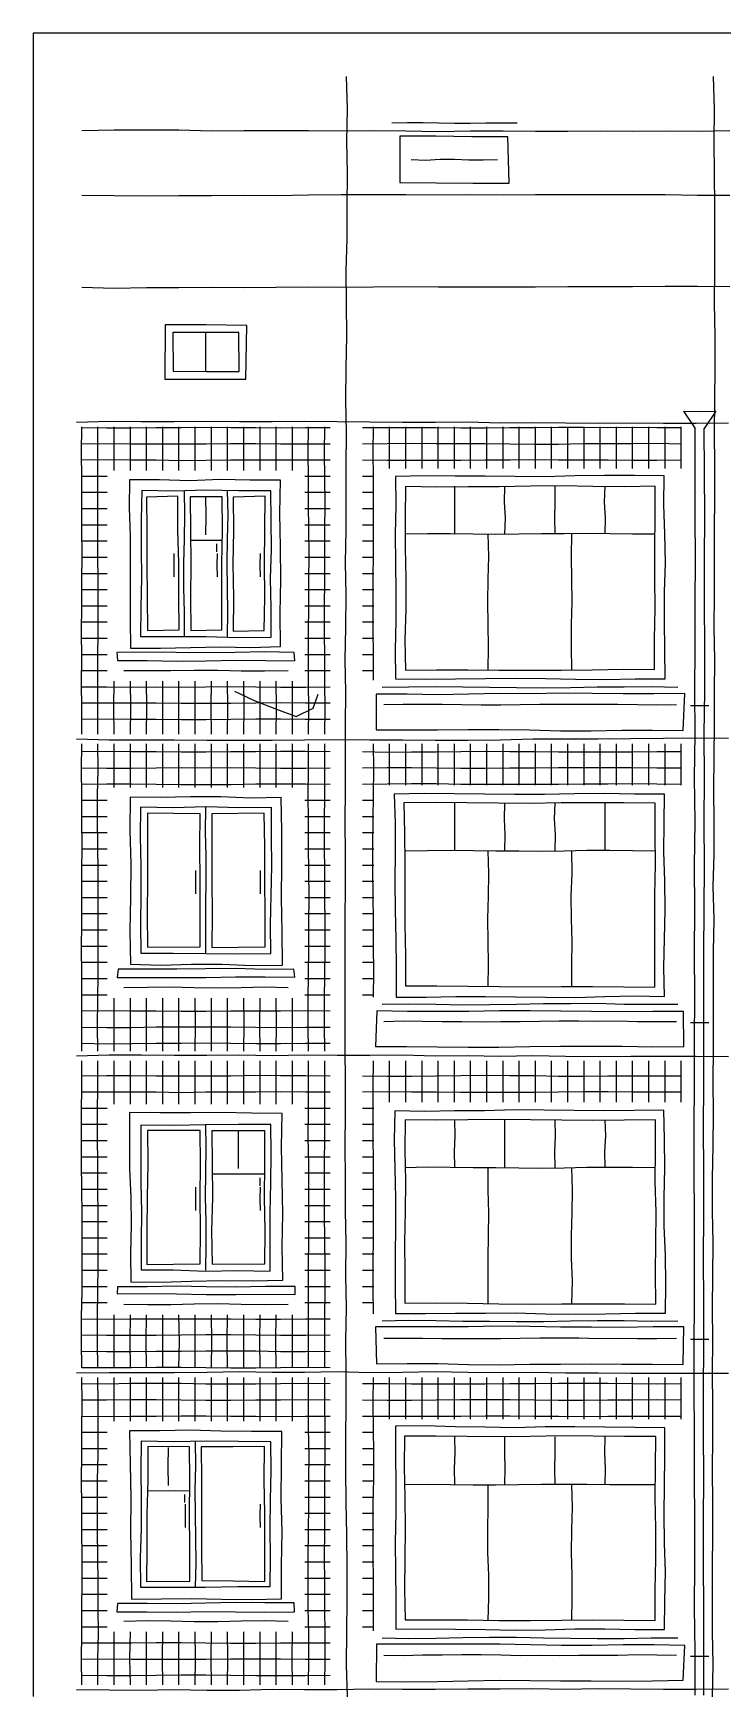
# Model space of a CAD drawing. Header units: millimetres. Extents: x 0 to 165, y 0 to 320.
# Drawn here: x 0 to 63.9, y 166.4 to 320 of the extents above; entities that cross this region are included whole.
import ezdxf

# ---------------------------------------------------------------- set-up
doc = ezdxf.new("R2010")
doc.units = ezdxf.units.MM
for name, color, linetype, true_color in [('01_KARKAS', 1, 'Continuous', 0xd62728), ('02_PROYOMY', 5, 'Continuous', 0x1f5fd6), ('03_BALKONY', 3, 'Continuous', 0x2ca02c), ('04_KLADKA', 32, 'Continuous', 0x8c5a2b), ('06_VODOSTOK', 4, 'Continuous', 0x0f9aa0), ('08_KRYSHA', 8, 'Continuous', 0x444444)]:
    doc.layers.add(name, color=color, linetype=linetype, true_color=true_color)

msp = doc.modelspace()

# ---------------------------------------------------------------- linework, layer by layer
at = {"layer": '01_KARKAS'}
for points in [[(66, 320), (63, 320), (60, 320), (57, 320), (54, 320), (51, 320), (48, 320), (45, 320), (42, 320), (39, 320), (36, 320), (33, 320), (30, 320), (27, 320), (24, 320), (21, 320), (18, 320), (15, 320), (12, 320), (9, 320), (6, 320), (3, 320), (0, 320)], [(0, 320), (0, 316.98), (0, 313.96), (0, 310.94), (0, 307.92), (0, 304.91), (0, 301.89), (0, 298.87), (0, 295.85), (0, 292.83), (0, 289.81), (0, 286.79), (0, 283.77), (0, 280.75), (0, 277.74), (0, 274.72), (0, 271.7), (0, 268.68), (0, 265.66), (0, 262.64), (0, 259.62), (0, 256.6), (0, 253.58), (0, 250.57), (0, 247.55), (0, 244.53), (0, 241.51), (0, 238.49), (0, 235.47), (0, 232.45), (0, 229.43), (0, 226.42), (0, 223.4), (0, 220.38), (0, 217.36), (0, 214.34), (0, 211.32), (0, 208.3), (0, 205.28), (0, 202.26), (0, 199.25), (0, 196.23), (0, 193.21), (0, 190.19), (0, 187.17), (0, 184.15), (0, 181.13), (0, 178.11), (0, 175.09), (0, 172.08), (0, 169.06), (0, 166.04)], [(29.1, 166), (29.02, 169), (29.03, 172), (29.08, 175), (29.06, 178), (29.04, 181), (28.99, 184), (28.96, 187), (28.95, 190), (28.97, 193), (28.97, 196), (28.95, 199), (29.01, 202), (28.95, 205), (28.97, 208), (28.92, 211), (28.91, 214), (28.88, 217), (28.93, 220), (28.93, 223), (28.88, 226), (28.88, 229), (28.89, 232), (28.87, 235), (28.88, 238), (28.93, 241), (28.91, 244), (28.89, 247), (28.93, 250), (28.91, 253), (28.93, 256), (28.96, 259), (28.89, 262), (28.94, 265), (28.99, 268), (28.91, 271), (28.98, 274), (28.99, 277), (28.98, 280), (29.02, 283), (28.95, 286), (28.99, 289), (29.05, 292), (29, 295), (28.98, 298), (29.06, 301), (29.06, 304), (29.09, 307), (29.03, 310), (29.1, 313), (29, 316)], [(62.9, 166), (62.96, 169), (62.88, 172), (62.88, 175), (62.89, 178), (62.93, 181), (62.92, 184), (62.89, 187), (62.94, 190), (62.92, 193), (62.91, 196), (62.92, 199), (62.89, 202), (62.93, 205), (62.97, 208), (62.9, 211), (62.91, 214), (62.95, 217), (62.99, 220), (62.96, 223), (63, 226), (62.98, 229), (63, 232), (62.98, 235), (63.04, 238), (62.97, 241), (63.06, 244), (63.05, 247), (63.02, 250), (63.04, 253), (63.08, 256), (63.08, 259), (63.1, 262), (63.05, 265), (63.07, 268), (63.07, 271), (63.09, 274), (63.11, 277), (63.11, 280), (63.07, 283), (63.12, 286), (63.14, 289), (63.13, 292), (63.07, 295), (63.11, 298), (63.1, 301), (63.12, 304), (63.08, 307), (63.05, 310), (63.07, 313), (63, 316)], [(4, 284), (7.02, 284.1), (10.04, 284.06), (13.06, 284.05), (16.08, 284.08), (19.1, 284.07), (22.12, 284.06), (25.13, 284.1), (28.15, 284.06), (31.17, 284.04), (34.19, 283.99), (37.21, 283.99), (40.23, 284.03), (43.25, 283.94), (46.27, 283.97), (49.29, 283.92), (52.31, 283.91), (55.33, 283.93), (58.35, 283.91), (61.37, 283.89), (64.38, 283.92)], [(4, 254.67), (7.02, 254.6), (10.04, 254.58), (13.06, 254.58), (16.08, 254.56), (19.1, 254.57), (22.12, 254.55), (25.13, 254.6), (28.15, 254.61), (31.17, 254.59), (34.19, 254.59), (37.21, 254.56), (40.23, 254.57), (43.25, 254.6), (46.27, 254.68), (49.29, 254.69), (52.31, 254.67), (55.33, 254.72), (58.35, 254.74), (61.37, 254.77), (64.38, 254.75)], [(4, 225.33), (7.02, 225.43), (10.04, 225.42), (13.06, 225.39), (16.08, 225.41), (19.1, 225.43), (22.12, 225.38), (25.13, 225.42), (28.15, 225.39), (31.17, 225.39), (34.19, 225.44), (37.21, 225.34), (40.23, 225.36), (43.25, 225.31), (46.27, 225.37), (49.29, 225.32), (52.31, 225.29), (55.33, 225.32), (58.35, 225.31), (61.37, 225.31), (64.38, 225.29)], [(4, 196), (7.02, 196.02), (10.04, 196.02), (13.06, 196.03), (16.08, 196.06), (19.1, 196.11), (22.12, 196.07), (25.13, 196.05), (28.15, 196.13), (31.17, 196.04), (34.19, 196.06), (37.21, 196.12), (40.23, 196.05), (43.25, 196.02), (46.27, 196.05), (49.29, 196), (52.31, 196.01), (55.33, 195.96), (58.35, 195.95), (61.37, 195.97), (64.38, 195.96)], [(4, 166.67), (7.02, 166.64), (10.04, 166.61), (13.06, 166.67), (16.08, 166.61), (19.1, 166.63), (22.12, 166.72), (25.13, 166.68), (28.15, 166.68), (31.17, 166.75), (34.19, 166.72), (37.21, 166.71), (40.23, 166.74), (43.25, 166.74), (46.27, 166.77), (49.29, 166.72), (52.31, 166.79), (55.33, 166.75), (58.35, 166.71), (61.37, 166.71), (64.38, 166.74)]]:
    msp.add_lwpolyline(points, dxfattribs=at)
at = {"layer": '02_PROYOMY'}
for points in [[(8.92, 278.66), (8.9, 276.06), (8.99, 273.46), (8.99, 270.86), (8.98, 268.26), (8.98, 265.66), (9.02, 263.06)], [(22.9, 278.62), (20.1, 278.64), (17.3, 278.68), (14.51, 278.57), (11.71, 278.67), (8.92, 278.66)], [(22.9, 263.24), (22.88, 266.31), (22.93, 269.39), (22.9, 272.47), (22.84, 275.54), (22.9, 278.62)], [(10.06, 277.66), (9.99, 274.96), (10.01, 272.26), (10.04, 269.56), (9.96, 266.86), (9.94, 264.16)], [(22, 277.64), (19.02, 277.63), (16.03, 277.7), (13.05, 277.61), (10.06, 277.66)], [(13.39, 277.13), (10.5, 277.06)], [(10.5, 277.06), (10.52, 273.97), (10.52, 270.88), (10.56, 267.79), (10.57, 264.7)], [(13.51, 264.76), (13.47, 267.85), (13.49, 270.95), (13.4, 274.04), (13.39, 277.13)], [(14, 264.17), (14.02, 266.42), (13.95, 268.67), (13.95, 270.92), (14.01, 273.17), (14.03, 275.42), (14, 277.67)], [(17.5, 277.07), (14.54, 277.07)], [(14.54, 277.07), (14.58, 273.98), (14.59, 270.88), (14.56, 267.79), (14.59, 264.7)], [(16, 273.58), (16.02, 275.32), (16, 277.07)], [(17.47, 264.76), (17.47, 267.84), (17.47, 270.91), (17.52, 273.99), (17.5, 277.07)], [(18, 264.17), (18.02, 266.42), (18, 268.67), (17.96, 270.92), (18, 273.17), (18.06, 275.42), (18, 277.67)], [(18.52, 277.06), (18.54, 273.96), (18.49, 270.86), (18.55, 267.76), (18.52, 264.66)], [(21.48, 277.13), (18.52, 277.06)], [(21.4, 264.7), (21.44, 267.81), (21.41, 270.92), (21.45, 274.02), (21.48, 277.13)], [(22.04, 264.09), (22.02, 266.8), (21.98, 269.51), (22.05, 272.22), (22.04, 274.93), (22, 277.64)], [(14.6, 273.08), (17.4, 273.08)], [(17, 271.98), (17, 272.73)], [(13.05, 269.68), (13.04, 270.76), (13.05, 271.85)], [(17.05, 269.68), (17.04, 270.76), (17.05, 271.85)], [(21.05, 269.68), (21.02, 270.76), (21.05, 271.85)], [(10.57, 264.7), (13.51, 264.76)], [(14.59, 264.7), (17.47, 264.76)], [(18.52, 264.66), (21.4, 264.7)], [(24.17, 262.68), (21.44, 262.73), (18.7, 262.68), (15.96, 262.65), (13.23, 262.68), (10.49, 262.7), (7.75, 262.68)], [(9.02, 263.06), (11.8, 263.07), (14.57, 263.13), (17.35, 263.19), (20.13, 263.15), (22.9, 263.24)], [(9.94, 264.16), (12.97, 264.16), (15.99, 264.15), (19.01, 264.06), (22.04, 264.09)], [(7.75, 262.68), (7.8, 261.94)], [(7.8, 261.94), (10.54, 261.94), (13.28, 261.88), (16.02, 261.91), (18.76, 261.97), (21.5, 261.93), (24.24, 261.91)], [(24.24, 261.91), (24.17, 262.68)], [(8.4, 261.02), (10.57, 261), (12.74, 261), (14.91, 261.05), (17.09, 261.04), (19.26, 260.99), (21.43, 260.99), (23.6, 261.02)], [(8.99, 249.28), (8.94, 246.19), (9.05, 243.1), (9.01, 240), (8.96, 236.91), (9.02, 233.82)], [(22.95, 249.26), (20.16, 249.18), (17.37, 249.3), (14.58, 249.31), (11.78, 249.25), (8.99, 249.28)], [(23.08, 233.73), (23.06, 236.84), (22.99, 239.94), (23.03, 243.05), (23.03, 246.15), (22.95, 249.26)], [(9.94, 248.35), (9.89, 245.64), (9.96, 242.94), (9.98, 240.23), (9.94, 237.53), (9.96, 234.83)], [(22.07, 248.32), (19.04, 248.3), (16.01, 248.38), (12.97, 248.29), (9.94, 248.35)], [(10.58, 247.8), (10.57, 244.7), (10.58, 241.59), (10.55, 238.49), (10.59, 235.39)], [(15.46, 247.73), (10.58, 247.8)], [(15.46, 235.42), (15.46, 238.5), (15.45, 241.58), (15.44, 244.65), (15.46, 247.73)], [(16, 234.83), (15.99, 237.08), (15.97, 239.33), (16.03, 241.58), (16.03, 243.83), (15.94, 246.08), (16, 248.33)], [(16.54, 247.75), (16.53, 244.65), (16.53, 241.55), (16.57, 238.46), (16.55, 235.36)], [(21.39, 247.8), (16.54, 247.75)], [(21.49, 235.42), (21.47, 238.51), (21.44, 241.61), (21.44, 244.7), (21.39, 247.8)], [(21.99, 234.81), (21.96, 237.51), (22.02, 240.21), (22.09, 242.91), (22.06, 245.62), (22.07, 248.32)], [(15.05, 240.34), (15.06, 241.43), (15.05, 242.51)], [(21.05, 240.34), (21.04, 241.43), (21.05, 242.51)], [(10.59, 235.39), (15.46, 235.42)], [(16.55, 235.36), (21.49, 235.42)], [(9.02, 233.82), (11.83, 233.73), (14.65, 233.81), (17.46, 233.81), (20.27, 233.69), (23.08, 233.73)], [(9.96, 234.83), (12.97, 234.85), (15.97, 234.81), (18.98, 234.78), (21.99, 234.81)], [(7.86, 233.37), (7.77, 232.59)], [(7.77, 232.59), (10.51, 232.6), (13.26, 232.59), (16, 232.58), (18.74, 232.65), (21.49, 232.64), (24.23, 232.62)], [(24.14, 233.37), (21.43, 233.34), (18.72, 233.41), (16, 233.39), (13.29, 233.35), (10.57, 233.35), (7.86, 233.37)], [(24.23, 232.62), (24.14, 233.37)], [(8.4, 231.68), (10.57, 231.71), (12.74, 231.73), (14.91, 231.66), (17.09, 231.63), (19.26, 231.67), (21.43, 231.73), (23.6, 231.68)], [(8.93, 220.1), (8.92, 217.49), (8.93, 214.88), (9.03, 212.27), (9.07, 209.66), (9, 207.04), (9.05, 204.43)], [(23.04, 220.01), (20.22, 220.02), (17.39, 220.09), (14.57, 220.06), (11.75, 220.06), (8.93, 220.1)], [(23.1, 204.56), (23.06, 207.65), (23.1, 210.74), (23.06, 213.83), (22.98, 216.92), (23.04, 220.01)], [(9.98, 218.93), (9.96, 216.25), (9.97, 213.57), (10.03, 210.89), (9.99, 208.21), (9.99, 205.53)], [(21.99, 218.97), (18.99, 218.99), (15.98, 218.94), (12.98, 218.9), (9.98, 218.93)], [(10.58, 218.44), (10.6, 215.34), (10.55, 212.23), (10.51, 209.13), (10.51, 206.02)], [(15.46, 218.43), (10.58, 218.44)], [(15.47, 206.1), (15.5, 209.18), (15.45, 212.26), (15.49, 215.34), (15.46, 218.43)], [(16, 205.5), (16.03, 207.75), (16.01, 210), (15.96, 212.25), (15.99, 214.5), (16.03, 216.75), (16, 219)], [(16.55, 218.41), (16.56, 215.32), (16.59, 212.23), (16.52, 209.14), (16.56, 206.05)], [(21.45, 218.4), (16.55, 218.41)], [(19, 214.91), (19.02, 216.66), (19, 218.4)], [(21.46, 206.09), (21.49, 209.17), (21.42, 212.24), (21.45, 215.32), (21.45, 218.4)], [(21.93, 205.42), (21.95, 208.13), (21.93, 210.84), (21.99, 213.55), (22.03, 216.26), (21.99, 218.97)], [(16.6, 214.41), (19, 214.41), (21.4, 214.41)], [(21, 213.31), (21, 214.06)], [(15.05, 211.01), (15.06, 212.09), (15.05, 213.18)], [(21.05, 211.01), (21.03, 212.09), (21.05, 213.18)], [(10.51, 206.02), (15.47, 206.1)], [(16.56, 206.05), (21.46, 206.09)], [(9.05, 204.43), (11.86, 204.39), (14.67, 204.49), (17.48, 204.54), (20.29, 204.52), (23.1, 204.56)], [(9.99, 205.53), (12.97, 205.53), (15.96, 205.42), (18.95, 205.47), (21.93, 205.42)], [(7.81, 203.96), (7.79, 203.32)], [(7.79, 203.32), (10.53, 203.34), (13.27, 203.3), (16.02, 203.24), (18.76, 203.26), (21.5, 203.28), (24.25, 203.24)], [(24.26, 203.98), (21.52, 203.98), (18.78, 203.92), (16.03, 203.96), (13.29, 204.01), (10.55, 203.95), (7.81, 203.96)], [(24.25, 203.24), (24.26, 203.98)], [(8.4, 202.35), (10.57, 202.32), (12.74, 202.32), (14.91, 202.39), (17.09, 202.4), (19.26, 202.35), (21.43, 202.32), (23.6, 202.35)], [(23.01, 190.57), (20.2, 190.56), (17.38, 190.6), (14.56, 190.68), (11.74, 190.64), (8.92, 190.64)], [(8.92, 190.64), (8.99, 187.53), (9.03, 184.41), (9, 181.3), (9.07, 178.18), (9.1, 175.06)], [(22.98, 175.09), (22.99, 178.19), (23.05, 181.29), (22.95, 184.38), (22.98, 187.48), (23.01, 190.57)], [(10.01, 189.66), (9.96, 186.96), (10.01, 184.26), (9.99, 181.57), (9.92, 178.87), (9.95, 176.17)], [(22.01, 189.6), (19.01, 189.64), (16.01, 189.66), (13.01, 189.6), (10.01, 189.66)], [(10.6, 189.17), (10.6, 186.05), (10.52, 182.92), (10.53, 179.79), (10.5, 176.67)], [(14.47, 189.16), (10.6, 189.17)], [(12.52, 185.58), (12.5, 187.32), (12.52, 189.07)], [(14.51, 176.71), (14.49, 179.82), (14.47, 182.94), (14.5, 186.05), (14.47, 189.16)], [(15.04, 176.17), (15.08, 178.42), (15.07, 180.67), (15.04, 182.92), (14.99, 185.17), (15.06, 187.42), (15.04, 189.67)], [(21.42, 189.17), (18.49, 189.16), (15.55, 189.15)], [(15.55, 189.15), (15.59, 186.06), (15.59, 182.96), (15.57, 179.86), (15.61, 176.77)], [(21.45, 176.68), (21.45, 179.81), (21.46, 182.93), (21.38, 186.05), (21.42, 189.17)], [(21.94, 176.22), (21.98, 178.9), (21.94, 181.58), (21.96, 184.25), (22.04, 186.93), (22.01, 189.6)], [(10.6, 185.08), (12.52, 185.09), (14.44, 185.08)], [(14.04, 183.98), (14.04, 184.73)], [(14.09, 181.68), (14.09, 182.76), (14.09, 183.85)], [(21.05, 181.68), (21.03, 182.76), (21.05, 183.85)], [(10.5, 176.67), (14.51, 176.71)], [(15.61, 176.77), (18.53, 176.74), (21.45, 176.68)], [(9.95, 176.17), (12.95, 176.17), (15.94, 176.17), (18.94, 176.23), (21.94, 176.22)], [(7.82, 174.64), (7.76, 173.87)], [(7.76, 173.87), (10.5, 173.86), (13.24, 173.85), (15.98, 173.9), (18.72, 173.88), (21.46, 173.84), (24.2, 173.87)], [(24.16, 174.71), (21.44, 174.72), (18.72, 174.73), (15.99, 174.69), (13.27, 174.62), (10.55, 174.64), (7.82, 174.64)], [(9.1, 175.06), (11.88, 175.08), (14.65, 175.12), (17.43, 175.04), (20.21, 175.03), (22.98, 175.09)], [(24.2, 173.87), (24.16, 174.71)], [(8.4, 173.02), (10.57, 173.06), (12.74, 173.03), (14.91, 172.97), (17.09, 172.98), (19.26, 173.05), (21.43, 173.06), (23.6, 173.02)]]:
    msp.add_lwpolyline(points, dxfattribs=at)
at = {"layer": '03_BALKONY'}
for points in [[(33.55, 278.97), (33.57, 276.29), (33.5, 273.62), (33.53, 270.95), (33.59, 268.27), (33.59, 265.6), (33.52, 262.93), (33.56, 260.25)], [(58.43, 279.03), (55.67, 279.07), (52.9, 279.07), (50.14, 279.03), (47.37, 278.94), (44.61, 278.98), (41.84, 278.99), (39.08, 279.01), (36.32, 279.02), (33.55, 278.97)], [(57.6, 278.06), (54.71, 278), (51.82, 278.04), (48.93, 278.09), (46.04, 278.08), (43.15, 278.02), (40.26, 278), (37.36, 277.99), (34.47, 278.03)], [(39.04, 273.67), (39.04, 275.13), (39.03, 276.6), (39.04, 278.07)], [(43.68, 273.67), (43.72, 275.13), (43.63, 276.6), (43.68, 278.07)], [(48.32, 273.67), (48.3, 275.13), (48.33, 276.6), (48.32, 278.07)], [(52.96, 273.67), (53, 275.13), (52.91, 276.6), (52.96, 278.07)], [(57.52, 261.09), (57.54, 263.92), (57.6, 266.75), (57.56, 269.57), (57.55, 272.4), (57.59, 275.23), (57.6, 278.06)], [(58.52, 260.23), (58.49, 262.92), (58.44, 265.6), (58.46, 268.29), (58.53, 270.98), (58.49, 273.66), (58.4, 276.35), (58.43, 279.03)], [(34.47, 278.03), (34.45, 275.2), (34.43, 272.36), (34.51, 269.53), (34.51, 266.7), (34.42, 263.86), (34.46, 261.03)], [(34.4, 273.67), (36.51, 273.69), (38.62, 273.68), (40.73, 273.65), (42.84, 273.64), (44.95, 273.66), (47.05, 273.69), (49.16, 273.7), (51.27, 273.72), (53.38, 273.7), (55.49, 273.67), (57.6, 273.67)], [(42.13, 261.07), (42.15, 263.17), (42.14, 265.27), (42.09, 267.37), (42.12, 269.47), (42.18, 271.57), (42.13, 273.67)], [(49.87, 261.07), (49.85, 263.17), (49.84, 265.27), (49.89, 267.37), (49.87, 269.47), (49.85, 271.57), (49.87, 273.67)], [(33.56, 260.25), (36.34, 260.21), (39.11, 260.23), (41.88, 260.27), (44.66, 260.31), (47.43, 260.26), (50.2, 260.22), (52.98, 260.18), (55.75, 260.23), (58.52, 260.23)], [(34.46, 261.03), (37.35, 261.07), (40.23, 261.08), (43.11, 261.05), (45.99, 261.05), (48.88, 261.03), (51.76, 261.08), (54.64, 261.12), (57.52, 261.09)], [(31.77, 258.82), (31.75, 255.53)], [(60.32, 258.87), (57.47, 258.84), (54.61, 258.84), (51.76, 258.87), (48.9, 258.9), (46.04, 258.86), (43.19, 258.88), (40.33, 258.83), (37.48, 258.76), (34.62, 258.82), (31.77, 258.82)], [(32.3, 259.47), (34.79, 259.51), (37.28, 259.53), (39.77, 259.49), (42.26, 259.47), (44.75, 259.44), (47.25, 259.39), (49.74, 259.43), (52.23, 259.49), (54.72, 259.51), (57.21, 259.52), (59.7, 259.47)], [(60.18, 255.45), (60.32, 258.87)], [(32.45, 257.87), (34.26, 257.89), (36.06, 257.9), (37.87, 257.88), (39.68, 257.86), (41.48, 257.83), (43.29, 257.82), (45.1, 257.85), (46.9, 257.88), (48.71, 257.9), (50.52, 257.9), (52.32, 257.89), (54.13, 257.88), (55.94, 257.86), (57.74, 257.84), (59.55, 257.87)], [(31.75, 255.53), (34.59, 255.51), (37.43, 255.53), (40.28, 255.55), (43.12, 255.54), (45.96, 255.51), (48.81, 255.43), (51.65, 255.41), (54.49, 255.47), (57.33, 255.47), (60.18, 255.45)], [(58.45, 249.57), (55.67, 249.56), (52.89, 249.61), (50.11, 249.58), (47.33, 249.54), (44.55, 249.53), (41.77, 249.55), (38.99, 249.59), (36.21, 249.63), (33.43, 249.57)], [(33.43, 249.57), (33.52, 246.88), (33.51, 244.19), (33.47, 241.51), (33.5, 238.82), (33.59, 236.13), (33.62, 233.45), (33.61, 230.76)], [(58.44, 230.83), (58.39, 233.51), (58.44, 236.18), (58.52, 238.86), (58.47, 241.54), (58.39, 244.21), (58.43, 246.89), (58.45, 249.57)], [(57.6, 248.73), (54.69, 248.76), (51.78, 248.76), (48.87, 248.77), (45.96, 248.7), (43.05, 248.72), (40.14, 248.76), (37.23, 248.8), (34.32, 248.77)], [(34.32, 248.77), (34.39, 245.95), (34.4, 243.12), (34.4, 240.29), (34.41, 237.46), (34.46, 234.64), (34.47, 231.81)], [(39.04, 244.33), (39.04, 245.8), (39.03, 247.27), (39.04, 248.73)], [(43.68, 244.33), (43.7, 245.8), (43.65, 247.27), (43.68, 248.73)], [(48.32, 244.33), (48.37, 245.8), (48.26, 247.27), (48.32, 248.73)], [(52.96, 244.33), (52.96, 245.8), (52.97, 247.27), (52.96, 248.73)], [(57.56, 231.7), (57.56, 234.54), (57.55, 237.38), (57.57, 240.22), (57.62, 243.05), (57.59, 245.89), (57.6, 248.73)], [(34.4, 244.33), (36.51, 244.36), (38.62, 244.38), (40.73, 244.35), (42.84, 244.33), (44.95, 244.3), (47.05, 244.27), (49.16, 244.31), (51.27, 244.37), (53.38, 244.39), (55.49, 244.35), (57.6, 244.33)], [(42.13, 231.73), (42.15, 233.83), (42.12, 235.93), (42.08, 238.03), (42.17, 240.13), (42.18, 242.23), (42.13, 244.33)], [(49.87, 231.73), (49.87, 233.83), (49.89, 235.93), (49.84, 238.03), (49.81, 240.13), (49.91, 242.23), (49.87, 244.33)], [(33.61, 230.76), (36.37, 230.78), (39.13, 230.84), (41.89, 230.84), (44.65, 230.8), (47.41, 230.78), (50.17, 230.75), (52.93, 230.82), (55.68, 230.88), (58.44, 230.83)], [(34.47, 231.81), (37.36, 231.83), (40.24, 231.79), (43.13, 231.75), (46.02, 231.72), (48.9, 231.76), (51.79, 231.77), (54.68, 231.73), (57.56, 231.7)], [(31.83, 229.49), (31.7, 226.2)], [(60.2, 229.45), (57.36, 229.43), (54.53, 229.42), (51.69, 229.44), (48.85, 229.48), (46.01, 229.5), (43.18, 229.49), (40.34, 229.44), (37.5, 229.43), (34.66, 229.45), (31.83, 229.49)], [(32.3, 230.13), (34.79, 230.15), (37.28, 230.12), (39.77, 230.07), (42.26, 230.09), (44.75, 230.13), (47.25, 230.17), (49.74, 230.19), (52.23, 230.2), (54.72, 230.13), (57.21, 230.13), (59.7, 230.13)], [(60.23, 226.19), (60.2, 229.45)], [(32.45, 228.53), (34.26, 228.58), (36.06, 228.56), (37.87, 228.53), (39.68, 228.51), (41.48, 228.49), (43.29, 228.51), (45.1, 228.53), (46.9, 228.55), (48.71, 228.57), (50.52, 228.57), (52.32, 228.56), (54.13, 228.57), (55.94, 228.52), (57.74, 228.51), (59.55, 228.53)], [(31.7, 226.2), (34.55, 226.21), (37.41, 226.16), (40.26, 226.15), (43.11, 226.14), (45.97, 226.2), (48.82, 226.23), (51.67, 226.22), (54.53, 226.22), (57.38, 226.17), (60.23, 226.19)], [(33.48, 220.24), (33.42, 217.56), (33.49, 214.89), (33.54, 212.21), (33.54, 209.53), (33.51, 206.85), (33.5, 204.17), (33.54, 201.49)], [(58.4, 220.31), (55.63, 220.29), (52.86, 220.26), (50.09, 220.28), (47.32, 220.3), (44.55, 220.34), (41.78, 220.25), (39.02, 220.24), (36.25, 220.18), (33.48, 220.24)], [(58.54, 201.52), (58.57, 204.21), (58.54, 206.89), (58.43, 209.57), (58.43, 212.26), (58.47, 214.95), (58.44, 217.63), (58.4, 220.31)], [(34.43, 219.41), (34.41, 216.58), (34.46, 213.75), (34.43, 210.92), (34.37, 208.09), (34.4, 205.26), (34.4, 202.43)], [(57.63, 219.4), (54.73, 219.39), (51.83, 219.35), (48.93, 219.37), (46.03, 219.42), (43.13, 219.44), (40.23, 219.41), (37.33, 219.39), (34.43, 219.41)], [(39.04, 215), (39.01, 216.47), (39.06, 217.93), (39.04, 219.4)], [(43.68, 215), (43.68, 216.47), (43.68, 217.93), (43.68, 219.4)], [(48.32, 215), (48.3, 216.47), (48.36, 217.93), (48.32, 219.4)], [(52.96, 215), (52.94, 216.47), (53.01, 217.93), (52.96, 219.4)], [(57.65, 202.35), (57.62, 205.19), (57.65, 208.03), (57.68, 210.87), (57.6, 213.71), (57.61, 216.56), (57.63, 219.4)], [(34.4, 215), (36.51, 215.05), (38.62, 215.03), (40.73, 215.01), (42.84, 214.99), (44.95, 214.98), (47.05, 214.94), (49.16, 214.98), (51.27, 215.02), (53.38, 215.03), (55.49, 215.03), (57.6, 215)], [(42.13, 202.4), (42.13, 204.5), (42.11, 206.6), (42.15, 208.7), (42.18, 210.8), (42.13, 212.9), (42.13, 215)], [(49.87, 202.4), (49.93, 204.5), (49.84, 206.6), (49.85, 208.7), (49.9, 210.8), (49.93, 212.9), (49.87, 215)], [(33.54, 201.49), (36.31, 201.48), (39.09, 201.53), (41.87, 201.53), (44.65, 201.55), (47.43, 201.47), (50.21, 201.44), (52.98, 201.47), (55.76, 201.51), (58.54, 201.52)], [(34.4, 202.43), (37.3, 202.48), (40.21, 202.43), (43.12, 202.38), (46.02, 202.34), (48.93, 202.39), (51.84, 202.39), (54.74, 202.38), (57.65, 202.35)], [(60.24, 200.25), (57.39, 200.24), (54.53, 200.2), (51.68, 200.22), (48.82, 200.23), (45.97, 200.29), (43.11, 200.32), (40.26, 200.26), (37.4, 200.25), (34.55, 200.24), (31.69, 200.26)], [(31.69, 200.26), (31.8, 196.82)], [(32.3, 200.8), (34.79, 200.87), (37.28, 200.85), (39.77, 200.77), (42.26, 200.78), (44.75, 200.76), (47.25, 200.76), (49.74, 200.8), (52.23, 200.85), (54.72, 200.85), (57.21, 200.79), (59.7, 200.8)], [(60.17, 196.78), (60.24, 200.25)], [(32.45, 199.2), (34.26, 199.21), (36.06, 199.19), (37.87, 199.18), (39.68, 199.17), (41.48, 199.18), (43.29, 199.18), (45.1, 199.21), (46.9, 199.25), (48.71, 199.25), (50.52, 199.23), (52.32, 199.18), (54.13, 199.19), (55.94, 199.18), (57.74, 199.18), (59.55, 199.2)], [(31.8, 196.82), (34.64, 196.86), (37.48, 196.86), (40.31, 196.76), (43.15, 196.74), (45.99, 196.79), (48.82, 196.81), (51.66, 196.84), (54.5, 196.8), (57.34, 196.79), (60.17, 196.78)], [(33.53, 191.05), (33.56, 188.36), (33.59, 185.68), (33.57, 183), (33.5, 180.32), (33.54, 177.63), (33.58, 174.95), (33.58, 172.27)], [(58.47, 190.91), (55.7, 190.94), (52.93, 190.98), (50.16, 191), (47.39, 191), (44.62, 190.91), (41.85, 190.97), (39.07, 190.99), (36.3, 191.08), (33.53, 191.05)], [(58.45, 172.23), (58.47, 174.9), (58.53, 177.57), (58.45, 180.23), (58.43, 182.9), (58.44, 185.57), (58.47, 188.24), (58.47, 190.91)], [(34.37, 190.12), (34.34, 187.29), (34.41, 184.46), (34.44, 181.63), (34.4, 178.79), (34.39, 175.96), (34.43, 173.13)], [(57.66, 190.1), (54.75, 190.09), (51.84, 190.14), (48.93, 190.16), (46.02, 190.1), (43.1, 190.08), (40.19, 190.11), (37.28, 190.13), (34.37, 190.12)], [(39.04, 185.67), (39, 187.13), (39.06, 188.6), (39.04, 190.07)], [(43.68, 185.67), (43.69, 187.13), (43.67, 188.6), (43.68, 190.07)], [(48.32, 185.67), (48.31, 187.13), (48.33, 188.6), (48.32, 190.07)], [(52.96, 185.67), (52.99, 187.13), (52.92, 188.6), (52.96, 190.07)], [(57.58, 173.07), (57.58, 175.91), (57.66, 178.75), (57.64, 181.59), (57.58, 184.43), (57.63, 187.26), (57.66, 190.1)], [(34.4, 185.67), (36.51, 185.7), (38.62, 185.65), (40.73, 185.64), (42.84, 185.64), (44.95, 185.66), (47.05, 185.69), (49.16, 185.69), (51.27, 185.68), (53.38, 185.65), (55.49, 185.65), (57.6, 185.67)], [(42.13, 173.07), (42.18, 175.17), (42.18, 177.27), (42.1, 179.37), (42.09, 181.47), (42.14, 183.57), (42.13, 185.67)], [(49.87, 173.07), (49.91, 175.17), (49.89, 177.27), (49.85, 179.37), (49.87, 181.47), (49.92, 183.57), (49.87, 185.67)], [(33.58, 172.27), (36.35, 172.31), (39.11, 172.27), (41.87, 172.24), (44.64, 172.19), (47.4, 172.22), (50.16, 172.3), (52.93, 172.31), (55.69, 172.25), (58.45, 172.23)], [(34.43, 173.13), (37.32, 173.14), (40.22, 173.13), (43.11, 173.07), (46.01, 173.07), (48.9, 173.09), (51.79, 173.14), (54.69, 173.11), (57.58, 173.07)], [(31.79, 170.89), (31.76, 167.43)], [(60.32, 170.77), (57.47, 170.81), (54.61, 170.81), (51.76, 170.77), (48.91, 170.77), (46.05, 170.82), (43.2, 170.87), (40.35, 170.88), (37.5, 170.89), (34.64, 170.89), (31.79, 170.89)], [(32.3, 171.47), (34.79, 171.42), (37.28, 171.43), (39.77, 171.49), (42.26, 171.52), (44.75, 171.54), (47.25, 171.47), (49.74, 171.44), (52.23, 171.4), (54.72, 171.4), (57.21, 171.48), (59.7, 171.47)], [(60.18, 167.55), (60.32, 170.77)], [(32.45, 169.87), (34.26, 169.84), (36.06, 169.89), (37.87, 169.9), (39.68, 169.93), (41.48, 169.91), (43.29, 169.9), (45.1, 169.84), (46.9, 169.86), (48.71, 169.83), (50.52, 169.85), (52.32, 169.85), (54.13, 169.86), (55.94, 169.91), (57.74, 169.89), (59.55, 169.87)], [(31.76, 167.43), (34.6, 167.4), (37.44, 167.41), (40.28, 167.49), (43.13, 167.54), (45.97, 167.51), (48.81, 167.49), (51.66, 167.49), (54.5, 167.46), (57.34, 167.5), (60.18, 167.55)]]:
    msp.add_lwpolyline(points, dxfattribs=at)
at = {"layer": '04_KLADKA'}
for points in [[(4.5, 255.12), (4.51, 257.49), (4.48, 259.86), (4.49, 262.22), (4.47, 264.59), (4.5, 266.96), (4.51, 269.33), (4.52, 271.7), (4.51, 274.07), (4.49, 276.44), (4.49, 278.81), (4.48, 281.18), (4.5, 283.55)], [(4.5, 283.5), (6.8, 283.46), (9.1, 283.47), (11.4, 283.49), (13.7, 283.51), (16, 283.52), (18.3, 283.51), (20.6, 283.49), (22.9, 283.46), (25.2, 283.49), (27.5, 283.5)], [(6, 255.12), (5.98, 257.49), (5.98, 259.86), (5.98, 262.22), (6.01, 264.59), (6.02, 266.96), (6.03, 269.33), (6, 271.7), (6, 274.07), (5.98, 276.44), (5.99, 278.81), (5.99, 281.18), (6, 283.55)], [(7.5, 279.52), (7.5, 283.55)], [(9, 279.52), (9, 283.55)], [(10.5, 279.52), (10.5, 283.55)], [(12, 279.52), (12, 283.55)], [(13.5, 279.52), (13.5, 283.55)], [(15, 279.52), (15, 283.55)], [(16.5, 279.52), (16.5, 283.55)], [(18, 279.52), (18, 283.55)], [(19.5, 279.52), (19.5, 283.55)], [(21, 279.52), (21, 283.55)], [(22.5, 279.52), (22.5, 283.55)], [(24, 279.52), (24, 283.55)], [(25.5, 255.12), (25.51, 257.49), (25.49, 259.86), (25.49, 262.22), (25.48, 264.59), (25.51, 266.96), (25.52, 269.33), (25.54, 271.7), (25.52, 274.07), (25.5, 276.44), (25.48, 278.81), (25.46, 281.18), (25.5, 283.55)], [(27, 255.12), (27.03, 257.49), (27, 259.86), (26.99, 262.22), (26.98, 264.59), (26.97, 266.96), (27, 269.33), (27, 271.7), (27.01, 274.07), (27.02, 276.44), (27, 278.81), (26.98, 281.18), (27, 283.55)], [(30.5, 283.5), (32.77, 283.51), (35.04, 283.5), (37.31, 283.5), (39.58, 283.47), (41.85, 283.48), (44.12, 283.49), (46.38, 283.49), (48.65, 283.53), (50.92, 283.54), (53.19, 283.51), (55.46, 283.52), (57.73, 283.5), (60, 283.5)], [(31.5, 260.12), (31.51, 262.46), (31.49, 264.8), (31.49, 267.15), (31.48, 269.49), (31.51, 271.83), (31.52, 274.18), (31.51, 276.52), (31.5, 278.86), (31.49, 281.21), (31.5, 283.55)], [(33, 279.72), (33, 283.55)], [(34.5, 279.72), (34.5, 283.55)], [(36, 279.72), (36, 283.55)], [(37.5, 279.72), (37.5, 283.55)], [(39, 279.72), (39, 283.55)], [(40.5, 279.72), (40.5, 283.55)], [(42, 279.72), (42, 283.55)], [(43.5, 279.72), (43.5, 283.55)], [(45, 279.72), (45, 283.55)], [(46.5, 279.72), (46.5, 283.55)], [(48, 279.72), (48, 283.55)], [(49.5, 279.72), (49.5, 283.55)], [(51, 279.72), (51, 283.55)], [(52.5, 279.72), (52.5, 283.55)], [(54, 279.72), (54, 283.55)], [(55.5, 279.72), (55.5, 283.55)], [(57, 279.72), (57, 283.55)], [(58.5, 279.72), (58.5, 283.55)], [(60, 279.72), (60, 283.55)], [(4.5, 282), (6.8, 282.03), (9.1, 281.99), (11.4, 281.98), (13.7, 281.98), (16, 282), (18.3, 282.02), (20.6, 282.03), (22.9, 282), (25.2, 281.98), (27.5, 282)], [(30.5, 282), (32.77, 282.02), (35.04, 282.04), (37.31, 282.02), (39.58, 282.01), (41.85, 282.01), (44.12, 281.99), (46.38, 281.97), (48.65, 281.97), (50.92, 282.01), (53.19, 282.01), (55.46, 282.02), (57.73, 282.04), (60, 282)], [(4.5, 280.5), (6.8, 280.53), (9.1, 280.52), (11.4, 280.5), (13.7, 280.46), (16, 280.48), (18.3, 280.52), (20.6, 280.52), (22.9, 280.52), (25.2, 280.51), (27.5, 280.5)], [(30.5, 280.5), (32.77, 280.49), (35.04, 280.49), (37.31, 280.48), (39.58, 280.48), (41.85, 280.51), (44.12, 280.51), (46.38, 280.53), (48.65, 280.52), (50.92, 280.52), (53.19, 280.5), (55.46, 280.48), (57.73, 280.48), (60, 280.5)], [(4.5, 279), (6.85, 279)], [(25.15, 279), (27.5, 279)], [(30.5, 279), (31.55, 279)], [(4.5, 277.5), (6.85, 277.5)], [(25.15, 277.5), (27.5, 277.5)], [(30.5, 277.5), (31.55, 277.5)], [(4.5, 276), (6.85, 276)], [(25.15, 276), (27.5, 276)], [(30.5, 276), (31.55, 276)], [(4.5, 274.5), (6.85, 274.5)], [(25.15, 274.5), (27.5, 274.5)], [(30.5, 274.5), (31.55, 274.5)], [(4.5, 273), (6.85, 273)], [(25.15, 273), (27.5, 273)], [(30.5, 273), (31.55, 273)], [(4.5, 271.5), (6.85, 271.5)], [(25.15, 271.5), (27.5, 271.5)], [(30.5, 271.5), (31.55, 271.5)], [(4.5, 270), (6.85, 270)], [(25.15, 270), (27.5, 270)], [(30.5, 270), (31.55, 270)], [(4.5, 268.5), (6.85, 268.5)], [(25.15, 268.5), (27.5, 268.5)], [(30.5, 268.5), (31.55, 268.5)], [(4.5, 267), (6.85, 267)], [(25.15, 267), (27.5, 267)], [(30.5, 267), (31.55, 267)], [(4.5, 265.5), (6.85, 265.5)], [(25.15, 265.5), (27.5, 265.5)], [(30.5, 265.5), (31.55, 265.5)], [(4.5, 264), (6.85, 264)], [(25.15, 264), (27.5, 264)], [(30.5, 264), (31.55, 264)], [(4.5, 262.5), (6.85, 262.5)], [(25.15, 262.5), (27.5, 262.5)], [(30.5, 262.5), (31.55, 262.5)], [(4.5, 261), (6.85, 261)], [(7.5, 255.12), (7.48, 257.57), (7.5, 260.02)], [(9, 255.12), (9.04, 257.57), (9, 260.02)], [(10.5, 255.12), (10.51, 257.57), (10.5, 260.02)], [(12, 255.12), (11.99, 257.57), (12, 260.02)], [(13.5, 255.12), (13.47, 257.57), (13.5, 260.02)], [(15, 255.12), (15, 257.57), (15, 260.02)], [(16.5, 255.12), (16.48, 257.57), (16.5, 260.02)], [(18, 255.12), (18.01, 257.57), (18, 260.02)], [(19.5, 255.12), (19.52, 257.57), (19.5, 260.02)], [(21, 255.12), (21.02, 257.57), (21, 260.02)], [(22.5, 255.12), (22.53, 257.57), (22.5, 260.02)], [(24, 255.12), (24.01, 257.57), (24, 260.02)], [(25.15, 261), (27.5, 261)], [(30.5, 261), (31.55, 261)], [(4.5, 259.5), (6.8, 259.51), (9.1, 259.47), (11.4, 259.49), (13.7, 259.48), (16, 259.51), (18.3, 259.54), (20.6, 259.51), (22.9, 259.48), (25.2, 259.48), (27.5, 259.5)], [(18.64, 259.11), (20.46, 258.24), (22.52, 257.44), (24.35, 256.74), (25.93, 257.52), (26.4, 258.81)], [(4.5, 258), (6.8, 258.01), (9.1, 258.02), (11.4, 258), (13.7, 257.97), (16, 257.98), (18.3, 257.99), (20.6, 258.02), (22.9, 258.04), (25.2, 258.03), (27.5, 258)], [(4.5, 256.5), (6.8, 256.52), (9.1, 256.51), (11.4, 256.5), (13.7, 256.48), (16, 256.48), (18.3, 256.5), (20.6, 256.53), (22.9, 256.53), (25.2, 256.5), (27.5, 256.5)], [(4.5, 225.78), (4.51, 228.15), (4.5, 230.52), (4.49, 232.89), (4.48, 235.26), (4.49, 237.63), (4.51, 240), (4.5, 242.37), (4.54, 244.74), (4.51, 247.11), (4.51, 249.48), (4.48, 251.85), (4.5, 254.22)], [(4.5, 253.5), (6.8, 253.54), (9.1, 253.52), (11.4, 253.5), (13.7, 253.47), (16, 253.48), (18.3, 253.5), (20.6, 253.51), (22.9, 253.54), (25.2, 253.53), (27.5, 253.5)], [(6, 225.78), (5.97, 228.15), (5.98, 230.52), (6.02, 232.89), (6.02, 235.26), (6.02, 237.63), (6.01, 240), (6.01, 242.37), (5.98, 244.74), (5.96, 247.11), (5.97, 249.48), (6.01, 251.85), (6, 254.22)], [(7.5, 250.18), (7.5, 254.22)], [(9, 250.18), (9, 254.22)], [(10.5, 250.18), (10.5, 254.22)], [(12, 250.18), (12, 254.22)], [(13.5, 250.18), (13.5, 254.22)], [(15, 250.18), (15, 254.22)], [(16.5, 250.18), (16.5, 254.22)], [(18, 250.18), (18, 254.22)], [(19.5, 250.18), (19.5, 254.22)], [(21, 250.18), (21, 254.22)], [(22.5, 250.18), (22.5, 254.22)], [(24, 250.18), (24, 254.22)], [(25.5, 225.78), (25.46, 228.15), (25.46, 230.52), (25.5, 232.89), (25.51, 235.26), (25.53, 237.63), (25.54, 240), (25.52, 242.37), (25.49, 244.74), (25.48, 247.11), (25.47, 249.48), (25.49, 251.85), (25.5, 254.22)], [(27, 225.78), (26.97, 228.15), (26.98, 230.52), (27, 232.89), (27.03, 235.26), (27.02, 237.63), (27, 240), (26.99, 242.37), (26.96, 244.74), (26.98, 247.11), (26.99, 249.48), (27.01, 251.85), (27, 254.22)], [(30.5, 253.5), (32.77, 253.46), (35.04, 253.49), (37.31, 253.48), (39.58, 253.52), (41.85, 253.54), (44.12, 253.52), (46.38, 253.5), (48.65, 253.49), (50.92, 253.49), (53.19, 253.48), (55.46, 253.47), (57.73, 253.5), (60, 253.5)], [(31.5, 230.78), (31.53, 233.13), (31.52, 235.47), (31.51, 237.81), (31.48, 240.16), (31.46, 242.5), (31.46, 244.84), (31.49, 247.19), (31.52, 249.53), (31.53, 251.87), (31.5, 254.22)], [(33, 250.38), (33, 254.22)], [(34.5, 250.38), (34.5, 254.22)], [(36, 250.38), (36, 254.22)], [(37.5, 250.38), (37.5, 254.22)], [(39, 250.38), (39, 254.22)], [(40.5, 250.38), (40.5, 254.22)], [(42, 250.38), (42, 254.22)], [(43.5, 250.38), (43.5, 254.22)], [(45, 250.38), (45, 254.22)], [(46.5, 250.38), (46.5, 254.22)], [(48, 250.38), (48, 254.22)], [(49.5, 250.38), (49.5, 254.22)], [(51, 250.38), (51, 254.22)], [(52.5, 250.38), (52.5, 254.22)], [(54, 250.38), (54, 254.22)], [(55.5, 250.38), (55.5, 254.22)], [(57, 250.38), (57, 254.22)], [(58.5, 250.38), (58.5, 254.22)], [(60, 250.38), (60, 254.22)], [(4.5, 252), (6.8, 251.98), (9.1, 251.96), (11.4, 252), (13.7, 252.02), (16, 252.01), (18.3, 252.03), (20.6, 251.99), (22.9, 251.98), (25.2, 251.98), (27.5, 252)], [(30.5, 252), (32.77, 252.04), (35.04, 252.03), (37.31, 252.01), (39.58, 251.98), (41.85, 251.97), (44.12, 251.99), (46.38, 252), (48.65, 252.02), (50.92, 252.03), (53.19, 252.02), (55.46, 252.02), (57.73, 251.99), (60, 252)], [(4.5, 250.5), (6.8, 250.53), (9.1, 250.52), (11.4, 250.5), (13.7, 250.47), (16, 250.46), (18.3, 250.47), (20.6, 250.52), (22.9, 250.53), (25.2, 250.53), (27.5, 250.5)], [(30.5, 250.5), (32.77, 250.51), (35.04, 250.54), (37.31, 250.54), (39.58, 250.5), (41.85, 250.48), (44.12, 250.48), (46.38, 250.49), (48.65, 250.48), (50.92, 250.52), (53.19, 250.51), (55.46, 250.54), (57.73, 250.53), (60, 250.5)], [(4.5, 249), (6.85, 249)], [(25.15, 249), (27.5, 249)], [(30.5, 249), (31.55, 249)], [(4.5, 247.5), (6.85, 247.5)], [(25.15, 247.5), (27.5, 247.5)], [(30.5, 247.5), (31.55, 247.5)], [(4.5, 246), (6.85, 246)], [(25.15, 246), (27.5, 246)], [(30.5, 246), (31.55, 246)], [(4.5, 244.5), (6.85, 244.5)], [(25.15, 244.5), (27.5, 244.5)], [(30.5, 244.5), (31.55, 244.5)], [(4.5, 243), (6.85, 243)], [(25.15, 243), (27.5, 243)], [(30.5, 243), (31.55, 243)], [(4.5, 241.5), (6.85, 241.5)], [(25.15, 241.5), (27.5, 241.5)], [(30.5, 241.5), (31.55, 241.5)], [(4.5, 240), (6.85, 240)], [(25.15, 240), (27.5, 240)], [(30.5, 240), (31.55, 240)], [(4.5, 238.5), (6.85, 238.5)], [(25.15, 238.5), (27.5, 238.5)], [(30.5, 238.5), (31.55, 238.5)], [(4.5, 237), (6.85, 237)], [(25.15, 237), (27.5, 237)], [(30.5, 237), (31.55, 237)], [(4.5, 235.5), (6.85, 235.5)], [(25.15, 235.5), (27.5, 235.5)], [(30.5, 235.5), (31.55, 235.5)], [(4.5, 234), (6.85, 234)], [(25.15, 234), (27.5, 234)], [(30.5, 234), (31.55, 234)], [(4.5, 232.5), (6.85, 232.5)], [(25.15, 232.5), (27.5, 232.5)], [(30.5, 232.5), (31.55, 232.5)], [(4.5, 231), (6.85, 231)], [(7.5, 225.78), (7.51, 228.23), (7.5, 230.68)], [(9, 225.78), (9.02, 228.23), (9, 230.68)], [(10.5, 225.78), (10.49, 228.23), (10.5, 230.68)], [(12, 225.78), (12.01, 228.23), (12, 230.68)], [(13.5, 225.78), (13.48, 228.23), (13.5, 230.68)], [(15, 225.78), (15.03, 228.23), (15, 230.68)], [(16.5, 225.78), (16.5, 228.23), (16.5, 230.68)], [(18, 225.78), (17.99, 228.23), (18, 230.68)], [(19.5, 225.78), (19.52, 228.23), (19.5, 230.68)], [(21, 225.78), (20.99, 228.23), (21, 230.68)], [(22.5, 225.78), (22.52, 228.23), (22.5, 230.68)], [(24, 225.78), (24.01, 228.23), (24, 230.68)], [(25.15, 231), (27.5, 231)], [(30.5, 231), (31.55, 231)], [(4.5, 229.5), (6.8, 229.53), (9.1, 229.52), (11.4, 229.49), (13.7, 229.48), (16, 229.46), (18.3, 229.5), (20.6, 229.52), (22.9, 229.52), (25.2, 229.53), (27.5, 229.5)], [(4.5, 228), (6.8, 227.97), (9.1, 227.97), (11.4, 228.01), (13.7, 228.02), (16, 228.02), (18.3, 228.03), (20.6, 227.99), (22.9, 227.96), (25.2, 227.99), (27.5, 228)], [(4.5, 226.5), (6.8, 226.46), (9.1, 226.49), (11.4, 226.51), (13.7, 226.52), (16, 226.53), (18.3, 226.51), (20.6, 226.48), (22.9, 226.47), (25.2, 226.5), (27.5, 226.5)], [(4.5, 196.45), (4.48, 198.82), (4.47, 201.19), (4.52, 203.56), (4.52, 205.93), (4.53, 208.3), (4.52, 210.67), (4.5, 213.04), (4.47, 215.41), (4.47, 217.77), (4.48, 220.14), (4.5, 222.51), (4.5, 224.88)], [(6, 196.45), (5.96, 198.82), (5.96, 201.19), (6, 203.56), (6.02, 205.93), (6.03, 208.3), (6.02, 210.67), (6, 213.04), (6, 215.41), (5.96, 217.77), (5.97, 220.14), (5.99, 222.51), (6, 224.88)], [(7.5, 220.85), (7.5, 224.88)], [(9, 220.85), (9, 224.88)], [(10.5, 220.85), (10.5, 224.88)], [(12, 220.85), (12, 224.88)], [(13.5, 220.85), (13.5, 224.88)], [(15, 220.85), (15, 224.88)], [(16.5, 220.85), (16.5, 224.88)], [(18, 220.85), (18, 224.88)], [(19.5, 220.85), (19.5, 224.88)], [(21, 220.85), (21, 224.88)], [(22.5, 220.85), (22.5, 224.88)], [(24, 220.85), (24, 224.88)], [(25.5, 196.45), (25.49, 198.82), (25.49, 201.19), (25.49, 203.56), (25.5, 205.93), (25.51, 208.3), (25.53, 210.67), (25.53, 213.04), (25.51, 215.41), (25.47, 217.77), (25.48, 220.14), (25.48, 222.51), (25.5, 224.88)], [(27, 196.45), (26.99, 198.82), (27, 201.19), (27.02, 203.56), (27.04, 205.93), (27, 208.3), (26.98, 210.67), (26.98, 213.04), (26.98, 215.41), (27, 217.77), (26.99, 220.14), (27.01, 222.51), (27, 224.88)], [(31.5, 201.45), (31.47, 203.79), (31.48, 206.14), (31.51, 208.48), (31.51, 210.82), (31.52, 213.17), (31.51, 215.51), (31.48, 217.85), (31.47, 220.2), (31.49, 222.54), (31.5, 224.88)], [(33, 221.05), (33, 224.88)], [(34.5, 221.05), (34.5, 224.88)], [(36, 221.05), (36, 224.88)], [(37.5, 221.05), (37.5, 224.88)], [(39, 221.05), (39, 224.88)], [(40.5, 221.05), (40.5, 224.88)], [(42, 221.05), (42, 224.88)], [(43.5, 221.05), (43.5, 224.88)], [(45, 221.05), (45, 224.88)], [(46.5, 221.05), (46.5, 224.88)], [(48, 221.05), (48, 224.88)], [(49.5, 221.05), (49.5, 224.88)], [(51, 221.05), (51, 224.88)], [(52.5, 221.05), (52.5, 224.88)], [(54, 221.05), (54, 224.88)], [(55.5, 221.05), (55.5, 224.88)], [(57, 221.05), (57, 224.88)], [(58.5, 221.05), (58.5, 224.88)], [(60, 221.05), (60, 224.88)], [(4.5, 223.5), (6.8, 223.51), (9.1, 223.52), (11.4, 223.5), (13.7, 223.48), (16, 223.49), (18.3, 223.49), (20.6, 223.54), (22.9, 223.52), (25.2, 223.51), (27.5, 223.5)], [(30.5, 223.5), (32.77, 223.47), (35.04, 223.46), (37.31, 223.5), (39.58, 223.51), (41.85, 223.54), (44.12, 223.51), (46.38, 223.53), (48.65, 223.47), (50.92, 223.46), (53.19, 223.48), (55.46, 223.49), (57.73, 223.49), (60, 223.5)], [(4.5, 222), (6.8, 222.01), (9.1, 222.01), (11.4, 222), (13.7, 221.96), (16, 222), (18.3, 222.01), (20.6, 222.02), (22.9, 222.04), (25.2, 222.01), (27.5, 222)], [(30.5, 222), (32.77, 222.04), (35.04, 222.01), (37.31, 222), (39.58, 221.97), (41.85, 221.99), (44.12, 221.97), (46.38, 221.97), (48.65, 222.01), (50.92, 222.04), (53.19, 222.03), (55.46, 222.01), (57.73, 222), (60, 222)], [(4.5, 220.5), (6.85, 220.5)], [(25.15, 220.5), (27.5, 220.5)], [(30.5, 220.5), (31.55, 220.5)], [(4.5, 219), (6.85, 219)], [(25.15, 219), (27.5, 219)], [(30.5, 219), (31.55, 219)], [(4.5, 217.5), (6.85, 217.5)], [(25.15, 217.5), (27.5, 217.5)], [(30.5, 217.5), (31.55, 217.5)], [(4.5, 216), (6.85, 216)], [(25.15, 216), (27.5, 216)], [(30.5, 216), (31.55, 216)], [(4.5, 214.5), (6.85, 214.5)], [(25.15, 214.5), (27.5, 214.5)], [(30.5, 214.5), (31.55, 214.5)], [(4.5, 213), (6.85, 213)], [(25.15, 213), (27.5, 213)], [(30.5, 213), (31.55, 213)], [(4.5, 211.5), (6.85, 211.5)], [(25.15, 211.5), (27.5, 211.5)], [(30.5, 211.5), (31.55, 211.5)], [(4.5, 210), (6.85, 210)], [(25.15, 210), (27.5, 210)], [(30.5, 210), (31.55, 210)], [(4.5, 208.5), (6.85, 208.5)], [(25.15, 208.5), (27.5, 208.5)], [(30.5, 208.5), (31.55, 208.5)], [(4.5, 207), (6.85, 207)], [(25.15, 207), (27.5, 207)], [(30.5, 207), (31.55, 207)], [(4.5, 205.5), (6.85, 205.5)], [(25.15, 205.5), (27.5, 205.5)], [(30.5, 205.5), (31.55, 205.5)], [(4.5, 204), (6.85, 204)], [(25.15, 204), (27.5, 204)], [(30.5, 204), (31.55, 204)], [(4.5, 202.5), (6.85, 202.5)], [(7.5, 196.45), (7.51, 198.9), (7.5, 201.35)], [(9, 196.45), (8.97, 198.9), (9, 201.35)], [(10.5, 196.45), (10.46, 198.9), (10.5, 201.35)], [(12, 196.45), (12, 198.9), (12, 201.35)], [(13.5, 196.45), (13.54, 198.9), (13.5, 201.35)], [(15, 196.45), (15.01, 198.9), (15, 201.35)], [(16.5, 196.45), (16.53, 198.9), (16.5, 201.35)], [(18, 196.45), (17.97, 198.9), (18, 201.35)], [(19.5, 196.45), (19.49, 198.9), (19.5, 201.35)], [(21, 196.45), (20.97, 198.9), (21, 201.35)], [(22.5, 196.45), (22.48, 198.9), (22.5, 201.35)], [(24, 196.45), (24.02, 198.9), (24, 201.35)], [(25.15, 202.5), (27.5, 202.5)], [(30.5, 202.5), (31.55, 202.5)], [(4.5, 201), (6.8, 200.97), (9.1, 201), (11.4, 201), (13.7, 201.01), (16, 201.01), (18.3, 200.99), (20.6, 200.96), (22.9, 200.96), (25.2, 201), (27.5, 201)], [(4.5, 199.5), (6.8, 199.47), (9.1, 199.47), (11.4, 199.49), (13.7, 199.51), (16, 199.54), (18.3, 199.53), (20.6, 199.5), (22.9, 199.48), (25.2, 199.48), (27.5, 199.5)], [(4.5, 198), (6.8, 197.98), (9.1, 197.98), (11.4, 197.99), (13.7, 198.01), (16, 198.03), (18.3, 198.02), (20.6, 198.02), (22.9, 197.97), (25.2, 197.96), (27.5, 198)], [(4.5, 167.12), (4.46, 169.49), (4.5, 171.86), (4.51, 174.22), (4.54, 176.59), (4.53, 178.96), (4.49, 181.33), (4.5, 183.7), (4.48, 186.07), (4.49, 188.44), (4.5, 190.81), (4.52, 193.18), (4.5, 195.55)], [(4.5, 196.5), (6.8, 196.49), (9.1, 196.5), (11.4, 196.53), (13.7, 196.51), (16, 196.48), (18.3, 196.47), (20.6, 196.46), (22.9, 196.49), (25.2, 196.51), (27.5, 196.5)], [(6, 167.12), (5.99, 169.49), (6.04, 171.86), (6.03, 174.22), (6.01, 176.59), (6, 178.96), (5.97, 181.33), (5.97, 183.7), (5.97, 186.07), (6.02, 188.44), (6.03, 190.81), (6.03, 193.18), (6, 195.55)], [(7.5, 191.52), (7.5, 195.55)], [(9, 191.52), (9, 195.55)], [(10.5, 191.52), (10.5, 195.55)], [(12, 191.52), (12, 195.55)], [(13.5, 191.52), (13.5, 195.55)], [(15, 191.52), (15, 195.55)], [(16.5, 191.52), (16.5, 195.55)], [(18, 191.52), (18, 195.55)], [(19.5, 191.52), (19.5, 195.55)], [(21, 191.52), (21, 195.55)], [(22.5, 191.52), (22.5, 195.55)], [(24, 191.52), (24, 195.55)], [(25.5, 167.12), (25.51, 169.49), (25.53, 171.86), (25.47, 174.22), (25.46, 176.59), (25.47, 178.96), (25.49, 181.33), (25.51, 183.7), (25.52, 186.07), (25.54, 188.44), (25.5, 190.81), (25.49, 193.18), (25.5, 195.55)], [(27, 167.12), (27.02, 169.49), (27.04, 171.86), (27.01, 174.22), (26.99, 176.59), (26.97, 178.96), (26.99, 181.33), (27, 183.7), (27.01, 186.07), (27.03, 188.44), (27.03, 190.81), (26.99, 193.18), (27, 195.55)], [(31.5, 172.12), (31.51, 174.46), (31.51, 176.8), (31.49, 179.15), (31.47, 181.49), (31.49, 183.83), (31.53, 186.18), (31.54, 188.52), (31.52, 190.86), (31.48, 193.21), (31.5, 195.55)], [(33, 191.72), (33, 195.55)], [(34.5, 191.72), (34.5, 195.55)], [(36, 191.72), (36, 195.55)], [(37.5, 191.72), (37.5, 195.55)], [(39, 191.72), (39, 195.55)], [(40.5, 191.72), (40.5, 195.55)], [(42, 191.72), (42, 195.55)], [(43.5, 191.72), (43.5, 195.55)], [(45, 191.72), (45, 195.55)], [(46.5, 191.72), (46.5, 195.55)], [(48, 191.72), (48, 195.55)], [(49.5, 191.72), (49.5, 195.55)], [(51, 191.72), (51, 195.55)], [(52.5, 191.72), (52.5, 195.55)], [(54, 191.72), (54, 195.55)], [(55.5, 191.72), (55.5, 195.55)], [(57, 191.72), (57, 195.55)], [(58.5, 191.72), (58.5, 195.55)], [(60, 191.72), (60, 195.55)], [(4.5, 195), (6.8, 194.99), (9.1, 195.03), (11.4, 195.03), (13.7, 195.03), (16, 194.98), (18.3, 194.97), (20.6, 194.97), (22.9, 195.02), (25.2, 195.03), (27.5, 195)], [(30.5, 195), (32.77, 195.02), (35.04, 194.99), (37.31, 194.98), (39.58, 194.97), (41.85, 194.97), (44.12, 195), (46.38, 195), (48.65, 195.04), (50.92, 195.03), (53.19, 195.03), (55.46, 195.01), (57.73, 194.99), (60, 195)], [(4.5, 193.5), (6.8, 193.51), (9.1, 193.52), (11.4, 193.52), (13.7, 193.5), (16, 193.48), (18.3, 193.48), (20.6, 193.5), (22.9, 193.51), (25.2, 193.53), (27.5, 193.5)], [(30.5, 193.5), (32.77, 193.48), (35.04, 193.48), (37.31, 193.51), (39.58, 193.53), (41.85, 193.54), (44.12, 193.52), (46.38, 193.49), (48.65, 193.47), (50.92, 193.46), (53.19, 193.49), (55.46, 193.5), (57.73, 193.53), (60, 193.5)], [(30.5, 192), (32.77, 191.98), (35.04, 191.98), (37.31, 191.98), (39.58, 192), (41.85, 192.02), (44.12, 192.03), (46.38, 192), (48.65, 192), (50.92, 191.96), (53.19, 191.97), (55.46, 191.97), (57.73, 191.99), (60, 192)], [(4.5, 192), (6.8, 191.96), (9.1, 191.97), (11.4, 191.99), (13.7, 192.02), (16, 192.01), (18.3, 192), (20.6, 191.99), (22.9, 191.96), (25.2, 191.97), (27.5, 192)], [(4.5, 190.5), (6.85, 190.5)], [(25.15, 190.5), (27.5, 190.5)], [(30.5, 190.5), (31.55, 190.5)], [(4.5, 189), (6.85, 189)], [(25.15, 189), (27.5, 189)], [(30.5, 189), (31.55, 189)], [(4.5, 187.5), (6.85, 187.5)], [(25.15, 187.5), (27.5, 187.5)], [(30.5, 187.5), (31.55, 187.5)], [(4.5, 186), (6.85, 186)], [(25.15, 186), (27.5, 186)], [(30.5, 186), (31.55, 186)], [(4.5, 184.5), (6.85, 184.5)], [(25.15, 184.5), (27.5, 184.5)], [(30.5, 184.5), (31.55, 184.5)], [(4.5, 183), (6.85, 183)], [(25.15, 183), (27.5, 183)], [(30.5, 183), (31.55, 183)], [(4.5, 181.5), (6.85, 181.5)], [(25.15, 181.5), (27.5, 181.5)], [(30.5, 181.5), (31.55, 181.5)], [(4.5, 180), (6.85, 180)], [(25.15, 180), (27.5, 180)], [(30.5, 180), (31.55, 180)], [(4.5, 178.5), (6.85, 178.5)], [(25.15, 178.5), (27.5, 178.5)], [(30.5, 178.5), (31.55, 178.5)], [(4.5, 177), (6.85, 177)], [(25.15, 177), (27.5, 177)], [(30.5, 177), (31.55, 177)], [(4.5, 175.5), (6.85, 175.5)], [(25.15, 175.5), (27.5, 175.5)], [(30.5, 175.5), (31.55, 175.5)], [(4.5, 174), (6.85, 174)], [(25.15, 174), (27.5, 174)], [(30.5, 174), (31.55, 174)], [(4.5, 172.5), (6.85, 172.5)], [(25.15, 172.5), (27.5, 172.5)], [(30.5, 172.5), (31.55, 172.5)], [(4.5, 171), (6.8, 170.99), (9.1, 171.01), (11.4, 171.02), (13.7, 171.03), (16, 171), (18.3, 170.98), (20.6, 170.98), (22.9, 171), (25.2, 171.01), (27.5, 171)], [(7.5, 167.12), (7.49, 169.57), (7.5, 172.02)], [(9, 167.12), (8.96, 169.57), (9, 172.02)], [(10.5, 167.12), (10.48, 169.57), (10.5, 172.02)], [(12, 167.12), (11.97, 169.57), (12, 172.02)], [(13.5, 167.12), (13.5, 169.57), (13.5, 172.02)], [(15, 167.12), (15.03, 169.57), (15, 172.02)], [(16.5, 167.12), (16.49, 169.57), (16.5, 172.02)], [(18, 167.12), (18.01, 169.57), (18, 172.02)], [(19.5, 167.12), (19.5, 169.57), (19.5, 172.02)], [(21, 167.12), (21.01, 169.57), (21, 172.02)], [(22.5, 167.12), (22.49, 169.57), (22.5, 172.02)], [(24, 167.12), (23.98, 169.57), (24, 172.02)], [(4.5, 169.5), (6.8, 169.52), (9.1, 169.48), (11.4, 169.48), (13.7, 169.48), (16, 169.5), (18.3, 169.53), (20.6, 169.51), (22.9, 169.51), (25.2, 169.49), (27.5, 169.5)], [(4.5, 168), (6.8, 167.98), (9.1, 167.97), (11.4, 168.01), (13.7, 168.03), (16, 168.03), (18.3, 168.01), (20.6, 167.97), (22.9, 167.97), (25.2, 167.97), (27.5, 168)]]:
    msp.add_lwpolyline(points, dxfattribs=at)
at = {"layer": '06_VODOSTOK'}
for points in [[(60.2, 285), (61.28, 283.4)], [(60.2, 285), (61.7, 284.99), (63.2, 285)], [(63.2, 285), (62.12, 283.4)], [(61.28, 166.15), (61.29, 170.19), (61.24, 174.24), (61.27, 178.28), (61.25, 182.32), (61.24, 186.37), (61.24, 190.41), (61.21, 194.45), (61.2, 198.5), (61.24, 202.54), (61.23, 206.58), (61.23, 210.62), (61.21, 214.67), (61.21, 218.71), (61.24, 222.75), (61.23, 226.8), (61.25, 230.84), (61.24, 234.88), (61.26, 238.93), (61.23, 242.97), (61.28, 247.01), (61.24, 251.06), (61.29, 255.1), (61.27, 259.14), (61.29, 263.18), (61.3, 267.23), (61.33, 271.27), (61.28, 275.31), (61.29, 279.36), (61.28, 283.4)], [(62.09, 166.15), (62.09, 170.19), (62.08, 174.24), (62.07, 178.28), (62.05, 182.32), (62.08, 186.37), (62.07, 190.41), (62.05, 194.45), (62.08, 198.5), (62.08, 202.54), (62.06, 206.58), (62.1, 210.62), (62.09, 214.67), (62.07, 218.71), (62.1, 222.75), (62.08, 226.8), (62.08, 230.84), (62.09, 234.88), (62.12, 238.93), (62.15, 242.97), (62.12, 247.01), (62.16, 251.06), (62.12, 255.1), (62.18, 259.14), (62.18, 263.18), (62.16, 267.23), (62.15, 271.27), (62.18, 275.31), (62.16, 279.36), (62.12, 283.4)], [(60.85, 257.77), (62.55, 257.77)], [(60.85, 228.43), (62.55, 228.43)], [(60.85, 199.1), (62.55, 199.1)], [(60.85, 169.77), (62.55, 169.77)]]:
    msp.add_lwpolyline(points, dxfattribs=at)
at = {"layer": '08_KRYSHA'}
for points in [[(4.5, 311), (7.5, 311.04), (10.5, 311.04), (13.5, 311.04), (16.5, 310.97), (19.5, 310.98), (22.5, 310.98), (25.5, 310.98), (28.5, 310.95), (31.5, 310.98), (34.5, 310.97), (37.5, 310.91), (40.5, 310.96), (43.5, 310.96), (46.5, 310.93), (49.5, 310.94), (52.5, 310.96), (55.5, 310.92), (58.5, 310.95), (61.5, 310.94), (64.5, 310.98)], [(33.2, 311.7), (34.65, 311.72), (36.1, 311.74), (37.55, 311.71), (39, 311.68), (40.45, 311.68), (41.9, 311.71), (43.35, 311.71), (44.8, 311.7)], [(43.94, 310.42), (40.61, 310.41), (37.27, 310.48), (33.94, 310.47)], [(33.94, 310.47), (33.96, 306.18)], [(44.06, 306.13), (43.94, 310.42)], [(35, 308.3), (36.33, 308.26), (37.67, 308.33), (39, 308.34), (40.33, 308.29), (41.67, 308.27), (43, 308.3)], [(33.96, 306.18), (37.33, 306.16), (40.69, 306.12), (44.06, 306.13)], [(4.5, 305), (7.5, 304.99), (10.5, 304.95), (13.5, 304.99), (16.5, 304.99), (19.5, 305.02), (22.5, 304.99), (25.5, 305.04), (28.5, 305.06), (31.5, 305.07), (34.5, 305.08), (37.5, 305.05), (40.5, 305.08), (43.5, 305.04), (46.5, 305.07), (49.5, 305.06), (52.5, 305.07), (55.5, 305.08), (58.5, 305.08), (61.5, 305.02), (64.5, 305.02)], [(4.5, 296.5), (7.5, 296.41), (10.5, 296.45), (13.5, 296.47), (16.5, 296.48), (19.5, 296.47), (22.5, 296.48), (25.5, 296.51), (28.5, 296.49), (31.5, 296.53), (34.5, 296.55), (37.5, 296.51), (40.5, 296.53), (43.5, 296.53), (46.5, 296.53), (49.5, 296.56), (52.5, 296.56), (55.5, 296.55), (58.5, 296.57), (61.5, 296.59), (64.5, 296.55)], [(12.22, 293), (12.19, 287.97)], [(19.77, 292.93), (15.99, 293), (12.22, 293)], [(19.03, 292.31), (15.98, 292.31), (12.93, 292.3)], [(12.93, 292.3), (12.95, 288.73)], [(16, 288.7), (16, 289.9), (15.98, 291.1), (16, 292.3)], [(19.07, 288.68), (19.03, 292.31)], [(19.7, 287.99), (19.77, 292.93)], [(12.19, 287.97), (15.95, 287.96), (19.7, 287.99)], [(12.95, 288.73), (16.01, 288.69), (19.07, 288.68)]]:
    msp.add_lwpolyline(points, dxfattribs=at)

doc.saveas('drawing.dxf')
